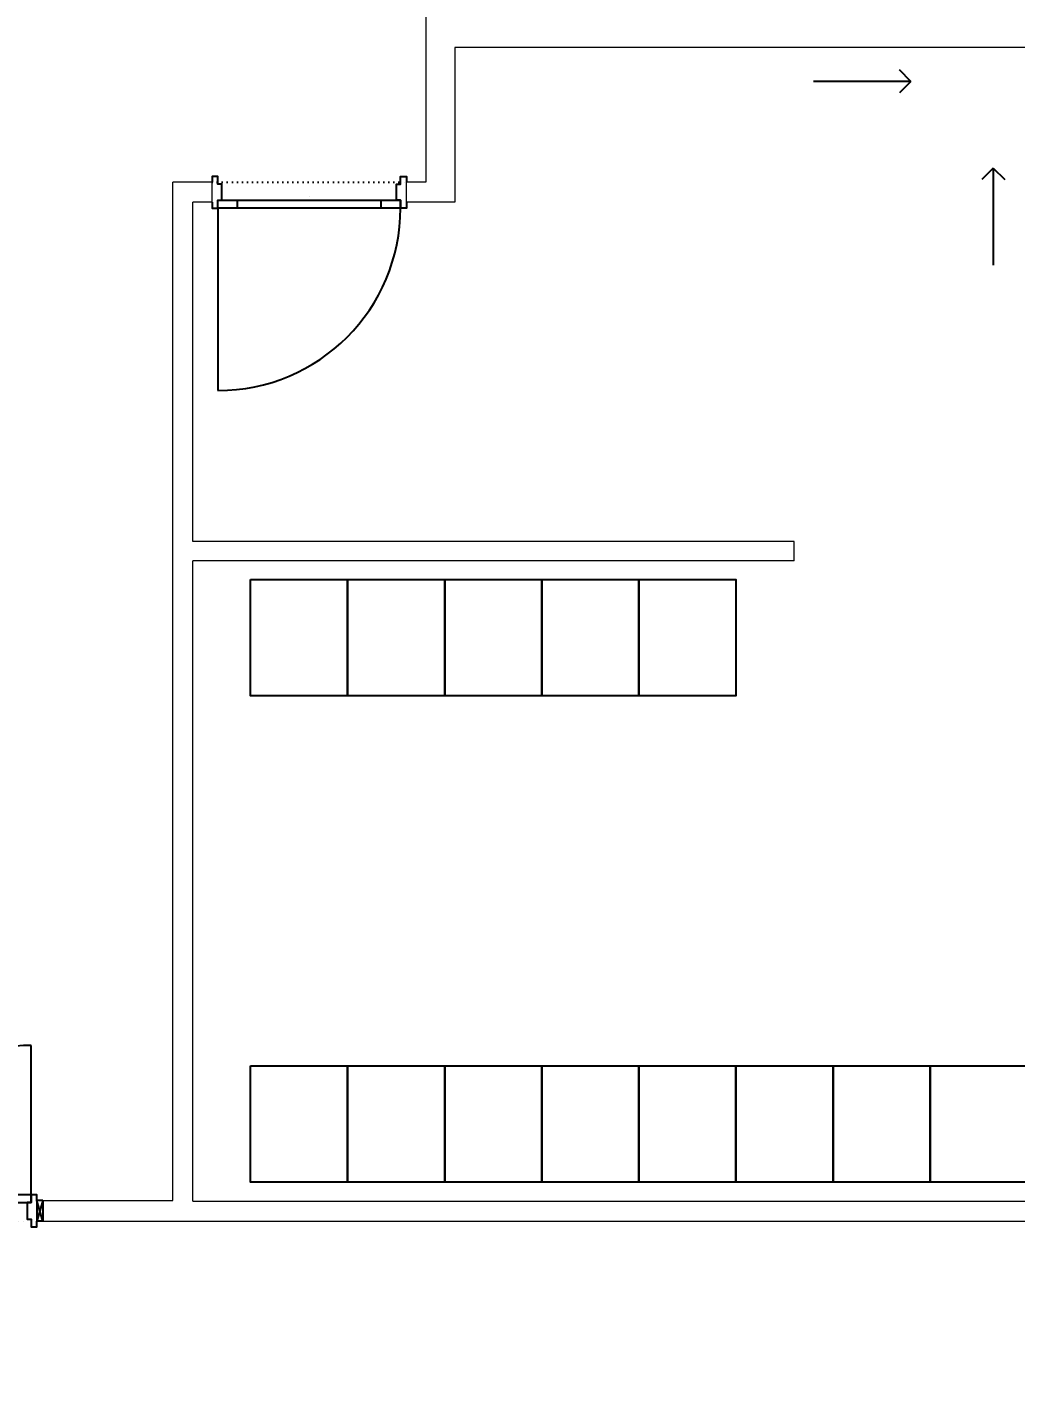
# Model space of a CAD drawing. Extents: x -5598 to 26293, y -3808 to 13850.
# Drawn here: x 1415 to 1924, y 4180 to 4875 of the extents above; entities that cross this region are included whole.
import ezdxf

# ---------------------------------------------------------------- set-up
doc = ezdxf.new("R2010")
doc.units = 0
doc.header["$LTSCALE"] = 100
doc.header["$MEASUREMENT"] = 0
doc.linetypes.add('DOT', pattern=[0.25, 0, -0.25])
for name, color, linetype in [('KA-PEN-3 @ 1', 5, 'Continuous'), ('KA-PEN-8 @ 1', 5, 'Continuous'), ('KOR KASA', 1, 'Continuous'), ('OK', 7, 'Continuous'), ('OLCU DIS', 7, 'Continuous'), ('TEFRIS', 7, 'Continuous')]:
    doc.layers.add(name, color=color, linetype=linetype)
doc.layers.add('Y-DUVAR ALCIPAN', color=94, linetype='Continuous', lineweight=20)
doc.styles.add('OLC-50', font='romans.shx', dxfattribs={"width": 0.5, "height": 0.15})
doc.styles.add('olcu', font='romans.shx', dxfattribs={"width": 0.5})
doc.dimstyles.new('1-200', dxfattribs={"dimtxt": 40, "dimasz": 2, "dimexe": 0, "dimexo": 0, "dimgap": 10, "dimtad": 1, "dimdec": 4, "dimrnd": 0.1, "dimzin": 9, "dimdsep": 46, "dimtxsty": 'olcu', "dimblk1": 'SOL', "dimblk2": 'SAG', "dimsah": 1, "dimcen": 0, "dimse1": 1, "dimse2": 1, "dimclre": 13, "dimadec": 0, "dimazin": 0, "dimtfac": 1, "dimtdec": 4, "dimtix": 1, "dimtmove": 2, "dimatfit": 2, "dimldrblk": 'SOL', "dimfxl": 0, "dimtolj": 1, "dimarcsym": 0})

# ---------------------------------------------------------------- blocks, each defined once
blk = doc.blocks.new('OK-EGIM')
at = {"color": 0, "ltscale": 200}
for points in [[(50, 0), (0, 0)], [(50, 0), (44.25, 5.92)], [(50, 0), (44.25, -5.92)]]:
    blk.add_lwpolyline(points, dxfattribs=at)
blk = doc.blocks.new('*U164')
at = {"color": 0, "linetype": 'DOT', "ltscale": 0.1}
blk.add_line((-100, 15), (0, 15), dxfattribs=at)
at = {"color": 0, "lineweight": -2}
for p, q in [((-50, 7.5), (-50, 7.5)), ((-97, 1.75), (-97, -92.25)), ((-87, 1.75), (-87, 5.75)), ((-13, 1.75), (-13, 5.75))]:
    blk.add_line(p, q, dxfattribs=at)
for points in [[(-100, 4.75), (-100, 1.75), (-97, 1.75), (-97, 5.75), (-95, 5.75), (-95, 14), (-97, 14), (-97, 18), (-100, 18), (-100, 15)], [(0, 4.75), (0, 1.75), (-3, 1.75), (-3, 5.75), (-5, 5.75), (-5, 14), (-3, 14), (-3, 18), (0, 18), (0, 15)]]:
    blk.add_lwpolyline(points, dxfattribs=at)
blk.add_lwpolyline([(-97, 1.75), (-97, 5.75), (-3, 5.75), (-3, 1.75)], close=True, dxfattribs=at)
blk.add_arc((-97, 1.75), 94, 270, 0, dxfattribs=at)
at = {"style": 'OLC-50', "width": 0.5, "flags": 1}
for tag, p in [('K-NO', (-172.76, -83.82)), ('K-KANRENK', (7.69, -88.79)), ('K-BLOK', (-173.43, -120.56)), ('K-KASRENK', (8.75, -126.74)), ('K-KAT', (-174.31, -156.03)), ('K-TAMACILMA', (7.23, -165.71)), ('K-MAHALKOD', (-173.25, -193.98)), ('K-FOTOSEL', (8.17, -201.71)), ('K-MAHALAD', (-174.78, -232.95)), ('K-HERMETIK', (10.08, -236.3)), ('K-ACILISYON', (-173.83, -268.95)), ('K-HIDROLIK', (7.79, -270.16)), ('K-YANGIN', (-171.93, -303.54)), ('K-KART', (9.62, -303.83)), ('K-KANATTIP', (-174.21, -337.41)), ('K-BAND', (8.17, -345.67)), ('K-KANATMALZ', (-172.39, -371.07)), ('K-MENFEZ', (10.08, -380.26)), ('K-KASAMALZ', (-171.37, -410.06)), ('K-PBAR', (7.79, -414.12)), ('K-KASATIP', (-172.05, -446.79)), ('K-ELEKTRIKLI', (9.62, -447.79)), ('K-DUVAR', (-172.05, -485.23)), ('K-TIP', (9.62, -486.44)), ('K-REZ1', (9.62, -524.33)), ('K-REZ2', (9.62, -560.76)), ('K-REZ3', (9.62, -600.74))]:
    blk.add_attdef(tag, p, '', height=30, dxfattribs=at)
blk = doc.blocks.new('*U130')
at = {"color": 0}
for p, q in [((-157, 13.5), (-157, 90.5)), ((-3, 13.5), (-3, 90.5)), ((-147, 13.5), (-147, 9.5)), ((-90.1, 13.5), (-90.1, 9.5)), ((-80, 7.5), (-80, 7.5)), ((-70, 13.5), (-70, 9.5)), ((-13.1, 13.5), (-13.1, 9.5))]:
    blk.add_line(p, q, dxfattribs=at)
at = {"color": 0, "linetype": 'DOT', "ltscale": 0.1}
blk.add_line((-155, 0), (-5, 0), dxfattribs=at)
at = {"color": 0}
for points in [[(-160, 10.5), (-160, 13.5), (-157, 13.5), (-157, 9.5), (-155, 9.5), (-155, 1), (-157, 1), (-157, -3), (-160, -3), (-160, 0)], [(0, 10.5), (0, 13.5), (-3, 13.5), (-3, 9.5), (-5, 9.5), (-5, 1), (-3, 1), (-3, -3), (0, -3), (0, 0)]]:
    blk.add_lwpolyline(points, dxfattribs=at)
for points in [[(-157, 13.5), (-157, 9.5), (-80, 9.5), (-80, 13.5)], [(-80, 13.5), (-80, 9.5), (-3, 9.5), (-3, 13.5)]]:
    blk.add_lwpolyline(points, close=True, dxfattribs=at)
for centre, start, end in [((-157, 13.5), 0, 90), ((-3, 13.5), 90, 180)]:
    blk.add_arc(centre, 77, start, end, dxfattribs=at)
at = {"style": 'OLC-50', "width": 0.5, "flags": 1}
for tag, p in [('K-NO', (-202.76, -83.82)), ('K-KANRENK', (-22.31, -88.79)), ('K-BLOK', (-203.43, -120.56)), ('K-KASRENK', (-21.25, -126.74)), ('K-KAT', (-204.31, -156.03)), ('K-TAMACILMA', (-22.77, -165.71)), ('K-MAHALKOD', (-203.25, -193.98)), ('K-FOTOSEL', (-21.83, -201.71)), ('K-MAHALAD', (-204.78, -232.95)), ('K-HERMETIK', (-19.92, -236.3)), ('K-ACILISYON', (-203.83, -268.95)), ('K-HIDROLIK', (-22.21, -270.16)), ('K-YANGIN', (-201.93, -303.54)), ('K-KART', (-20.38, -303.83)), ('K-KANATTIP', (-204.21, -337.41)), ('K-BAND', (-21.83, -345.67)), ('K-KANATMALZ', (-202.39, -371.07)), ('K-MENFEZ', (-19.92, -380.26)), ('K-KASAMALZ', (-201.37, -410.06)), ('K-PBAR', (-22.21, -414.12)), ('K-KASATIP', (-202.05, -446.79)), ('K-ELEKTRIKLI', (-20.38, -447.79)), ('K-DUVAR', (-202.05, -485.23)), ('K-TIP', (-20.38, -486.44)), ('K-REZ1', (-20.38, -524.33)), ('K-REZ2', (-20.38, -560.76)), ('K-REZ3', (-20.38, -600.74))]:
    blk.add_attdef(tag, p, '', height=30, dxfattribs=at)
blk = doc.blocks.new('SOL')
at = {"color": 0}
for p, q in [((0, 30), (0, -6.96)), ((7.58, 0), (-6.97, 0))]:
    blk.add_line(p, q, dxfattribs=at)
blk.add_circle((0, 0), 3, dxfattribs=at)
blk = doc.blocks.new('SAG')
at = {"color": 0}
for p, q in [((0, -30), (0, 6.96)), ((7.58, 0), (-6.97, 0))]:
    blk.add_line(p, q, dxfattribs=at)
blk.add_circle((0, 0), 3, dxfattribs=at)
blk = doc.blocks.new('*D332')
at = {"layer": 'OLCU DIS', "color": 0, "lineweight": -2, "transparency": 16777216}
blk.add_line((21268, -935), (-2968, -935), dxfattribs=at)
at = {"layer": 'OLCU DIS', "color": 0, "lineweight": -2, "transparency": 16777216, "xscale": 2, "yscale": 2, "zscale": 2, "rotation": 180}
blk.add_blockref('SAG', (-2970, -935), dxfattribs=at)
at = {"layer": 'OLCU DIS', "color": 0, "lineweight": -2, "transparency": 16777216, "xscale": 2, "yscale": 2, "zscale": 2}
blk.add_blockref('SOL', (21270, -935), dxfattribs=at)
at = {"layer": 'OLCU DIS', "color": 0, "transparency": 16777216, "insert": (9295.64, -905), "char_height": 40, "attachment_point": 5, "style": 'olcu'}
blk.add_mtext('\\A1;24240', dxfattribs=at)
blk = doc.blocks.new('*U559')
at = {"layer": 'KOR KASA'}
for p, q in [((0, 126), (10.5, 126)), ((10.5, 126), (10.5, 123)), ((0, -37), (0, -40)), ((0, -37), (10.5, -37)), ((10.5, -37), (10.5, -40))]:
    blk.add_line(p, q, dxfattribs=at)
for points in [[(10.5, 126), (0, 123)], [(0, 126), (10.5, 123)], [(0, 126), (0, 123)], [(0, 123), (10.5, 123)], [(10.5, -37), (0, -40)], [(0, -37), (10.5, -40)], [(0, -40), (10.5, -40)]]:
    blk.add_lwpolyline(points, dxfattribs=at)

msp = doc.modelspace()

# ---------------------------------------------------------------- linework, layer by layer
at = {"layer": 'TEFRIS', "color": 11, "elevation": 0}
for points in [[(1530, 4590.5), (1580, 4590.5), (1580, 4530.5), (1530, 4530.5), (1530, 4590.5)], [(1580, 4590.5), (1630, 4590.5), (1630, 4530.5), (1580, 4530.5), (1580, 4590.5)], [(1630, 4590.5), (1680, 4590.5), (1680, 4530.5), (1630, 4530.5), (1630, 4590.5)], [(1680, 4590.5), (1730, 4590.5), (1730, 4530.5), (1680, 4530.5), (1680, 4590.5)], [(1730, 4590.5), (1780, 4590.5), (1780, 4530.5), (1730, 4530.5), (1730, 4590.5)]]:
    msp.add_lwpolyline(points, dxfattribs=at)
at = {"layer": 'TEFRIS', "color": 11}
for points in [[(1530, 4340), (1580, 4340), (1580, 4280), (1530, 4280), (1530, 4340)], [(1580, 4340), (1630, 4340), (1630, 4280), (1580, 4280), (1580, 4340)], [(1630, 4340), (1680, 4340), (1680, 4280), (1630, 4280), (1630, 4340)], [(1680, 4340), (1730, 4340), (1730, 4280), (1680, 4280), (1680, 4340)], [(1730, 4340), (1780, 4340), (1780, 4280), (1730, 4280), (1730, 4340)], [(1780, 4340), (1830, 4340), (1830, 4280), (1780, 4280), (1780, 4340)], [(1830, 4340), (1880, 4340), (1880, 4280), (1830, 4280), (1830, 4340)], [(1880, 4340), (1930, 4340), (1930, 4280), (1880, 4280), (1880, 4340)]]:
    msp.add_lwpolyline(points, dxfattribs=at)
at = {"layer": 'Y-DUVAR ALCIPAN'}
for p, q in [((1620.25, 4995.00004), (1620.25, 4795.00004)), ((1635.25, 4864.50004), (1635.25, 4784.75004)), ((1930, 4864.50004), (1635.25, 4864.50004)), ((1510.25, 4795.00004), (1490, 4795.00004)), ((1490, 4270.50004), (1490, 4795.00004)), ((1510.25, 4784.75004), (1510.25, 4795.00004)), ((1620.25, 4795.00004), (1610.25, 4795.00004)), ((1610.25, 4784.75004), (1610.25, 4795.00004)), ((1510.25, 4784.75004), (1500.25, 4784.75004)), ((1500.25, 4610.00004), (1500.25, 4784.75004)), ((1635.25, 4784.75004), (1610.25, 4784.75004)), ((1810, 4610.00004), (1500.25, 4610.00004)), ((1810, 4600.00004), (1810, 4610.00004)), ((1810, 4600.00004), (1500.25, 4600.00004)), ((1500.25, 4270.25004), (1500.25, 4600.00004)), ((1423, 4270.50004), (1490, 4270.50004)), ((1423, 4270.50004), (1423, 4260.00004)), ((1500.25, 4270.25004), (1940, 4270.25004)), ((1423, 4260.00004), (1940, 4260.00004))]:
    msp.add_line(p, q, dxfattribs=at)

# ---------------------------------------------------------------- block references
at = {"layer": 'KA-PEN-3 @ 1'}
msp.add_blockref('*U164', (1610.25, 4780.00004), dxfattribs=at)
at = {"layer": 'KA-PEN-8 @ 1'}
msp.add_blockref('*U130', (1420, 4260.00004), dxfattribs=at)
at = {"layer": 'KOR KASA', "rotation": 270}
msp.add_blockref('*U559', (1297, 4270.50004), dxfattribs=at)
at = {"layer": 'OK', "color": 252, "xscale": -1, "rotation": 180}
msp.add_blockref('OK-EGIM', (1820, 4847), dxfattribs=at)
at = {"layer": 'OK', "color": 252, "rotation": 89.99999882564435}
msp.add_blockref('OK-EGIM', (1912.5, 4752.25), dxfattribs=at)

# ---------------------------------------------------------------- dimensions: what is measured, and where the dimension line sits
at = {"layer": 'OLCU DIS', "color": 7}
dim = msp.add_linear_dim(base=(-2970, -935), p1=(21270, -635), p2=(-2970, 7535), dimstyle='1-200', dxfattribs=at)
dim.commit()
dim.dimension.update_dxf_attribs({"geometry": '*D332', "text_midpoint": (9295.63768, -905), "dimtype": 160})

doc.saveas('drawing.dxf')
